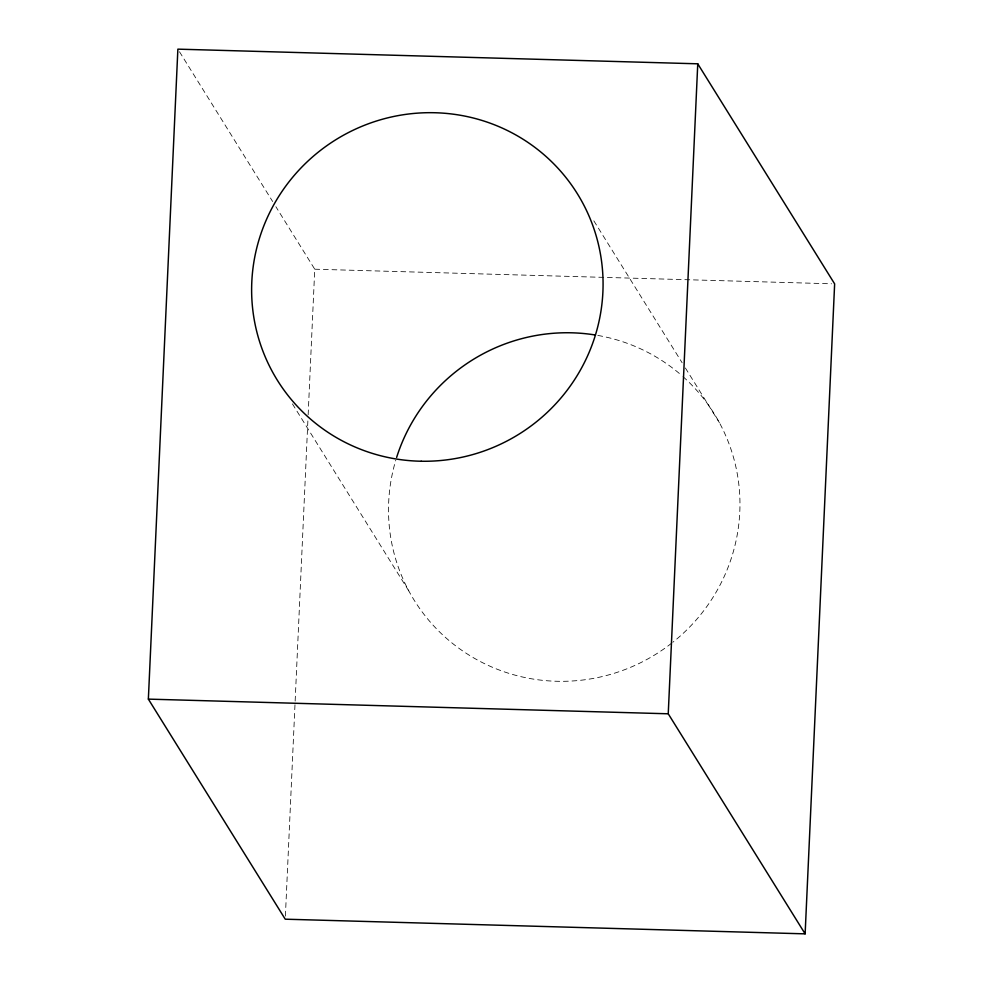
<?xml version="1.0" encoding="UTF-8"?>
<svg xmlns="http://www.w3.org/2000/svg" width="983" height="983" viewBox="0 0 983 983"><rect width="100%" height="100%" fill="white"/><g stroke="black" fill="none" stroke-linecap="round" stroke-linejoin="round"><path stroke-width="0.74" stroke-dasharray="4.92 3.69" d="M285.389 916.119L307.863 420.97M308.146 414.838L314.757 269.207L275.879 206.713M314.757 269.207L831.581 283.792M593.843 220.843L682.141 362.776M685.384 367.986L719.396 422.678M179.484 51.755L272.635 201.503M292.43 403.89L409.075 591.397M683.001 376.636A176.621 173.377 -31.9 0 1 672.827 642.255M671.659 643.177A176.621 173.377 -31.9 0 1 464.922 652.442A176.621 173.377 -31.9 0 1 395.756 460.29M597.811 335.424A176.621 173.377 -31.9 0 1 681.858 375.629"/><path stroke-width="1.47" d="M148.359 699.122L177.874 49.15L697.758 63.809L834.641 283.878L805.126 933.85L285.242 919.191L148.359 699.122L668.243 713.793L805.126 933.85M668.243 713.793L697.758 63.809M396.641 457.39A176.621 173.377 -31.9 0 1 594.776 334.92M421.203 461.236A176.621 173.377 -31.9 0 0 582.514 202.621A176.621 173.377 -31.9 0 0 278.336 197.067A176.621 173.377 -31.9 0 0 421.203 461.236"/></g></svg>
